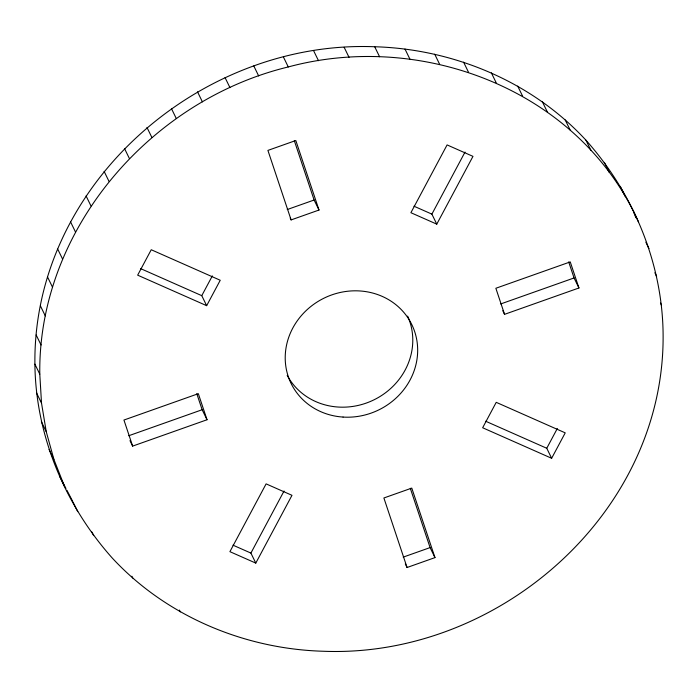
<?xml version="1.0" encoding="UTF-8"?>
<svg xmlns="http://www.w3.org/2000/svg" width="698" height="698" viewBox="0 0 698 698"><rect width="100%" height="100%" fill="white"/><g stroke="black" fill="none" stroke-linecap="round" stroke-linejoin="round"><path stroke-width="1.05" d="M34.9 364.155C32.789 185.249 199.759 39.742 374.704 46.749C453.691 49 532.05 81.806 585.945 140.185C633.025 193.093 662.358 262.657 663.1 333.845C665.211 512.751 498.241 658.258 323.296 651.251C244.309 649 165.95 616.194 112.055 557.815C64.975 504.907 35.642 435.343 34.9 364.155L39.786 374.172L41.522 403.156L46.242 431.669L53.903 459.432L64.434 486.174M39.786 374.172C37.901 229.825 150.349 100.276 288.274 66.947C423.258 30.538 579.977 90.836 638.452 221.842M206.66 305.68L137.663 275.16L151.239 249.736L220.236 280.256L206.66 305.68L201.774 295.664L212.332 275.893M255.791 563.103L229.912 551.664L266.113 483.871L291.982 495.318L255.791 563.103L250.905 553.086L284.042 491.026M436.774 224.145L410.904 212.707L447.095 144.914L472.974 156.361L436.774 224.145L431.888 214.129L465.025 152.068M551.647 458.281L482.65 427.761L496.226 402.336L565.223 432.856L551.647 458.281L546.761 448.264L557.327 428.485M287.218 209.548L314.117 200.021L319.003 210.037L291.11 219.914L290.22 218.099M128.772 435.726L202.141 409.735L207.027 419.751L132.637 446.109L129.976 440.647M500.693 303.953L574.061 277.961L578.947 287.977L504.558 314.336L502.787 310.689M403.191 557.126L430.09 547.598L434.976 557.615L407.074 567.5L405.302 563.862M413.975 206.207L431.888 214.129M140.664 268.634L201.774 295.664M485.651 421.226L546.761 448.264M232.992 545.164L250.905 553.086M59.548 476.158L65.944 488.425M66.929 490.31L72.836 501.635M620.278 186.349L625.164 196.365M645.868 242.215L648.983 248.584M604.355 162.39L609.241 172.406M654.864 272.709L656.644 276.347M585.945 140.185L590.831 150.201M660.474 303.037L661.364 304.86M565.232 119.943L570.118 129.959M542.407 101.856L547.293 111.872M517.698 86.098L522.584 96.115M491.348 72.828L496.234 82.844M463.594 62.166L468.48 72.182M434.723 54.217L439.609 64.233M404.997 49.061L409.883 59.077M374.704 46.749L379.59 56.765M344.149 47.298L349.035 57.315M313.611 50.701L318.497 60.717M283.388 56.931L288.274 66.947M253.784 65.926L258.67 75.942M225.061 77.6L229.947 87.616M197.517 91.831L202.403 101.856M171.403 108.504L176.289 118.52M146.981 127.437L151.867 137.454M124.48 148.456L129.366 158.472M104.115 171.359L109.001 181.375M86.081 195.92L90.967 205.936M70.568 221.912L75.454 231.928M57.698 249.081L62.584 259.098M47.621 277.158L52.507 287.175M40.414 305.881L45.3 315.897M179.412 610.078L180.302 611.902M36.165 334.979L41.051 344.995M131.887 576.243L132.768 578.057M36.636 393.14L41.522 403.156M41.357 421.653L46.242 431.669M91.874 531.963L93.645 535.61M49.017 449.416L53.903 459.432M73.281 502.543L77.722 511.651M633.566 211.826L635.904 217.767M578.947 287.977L570.249 261.907L495.859 288.265L504.558 314.336M568.704 261.916L574.061 277.961M319.003 210.037L295.812 140.516L267.91 150.402L291.11 219.914M434.976 557.615L411.776 488.103L383.883 497.979L407.074 567.5M294.329 140.726L314.117 200.021M410.302 488.303L430.09 547.598M207.027 419.751L198.328 393.681L123.939 420.039L132.637 446.109M196.784 393.689L202.141 409.735M407.649 316.124A67.148 62.218 -26 0 1 374.041 399.806A67.148 62.218 -26 0 1 287.192 375.358M343.05 417.064A67.148 62.218 -26 0 0 412.535 326.149A67.148 62.218 -26 0 0 298.744 318.82A67.148 62.218 -26 0 0 343.05 417.064"/></g></svg>
